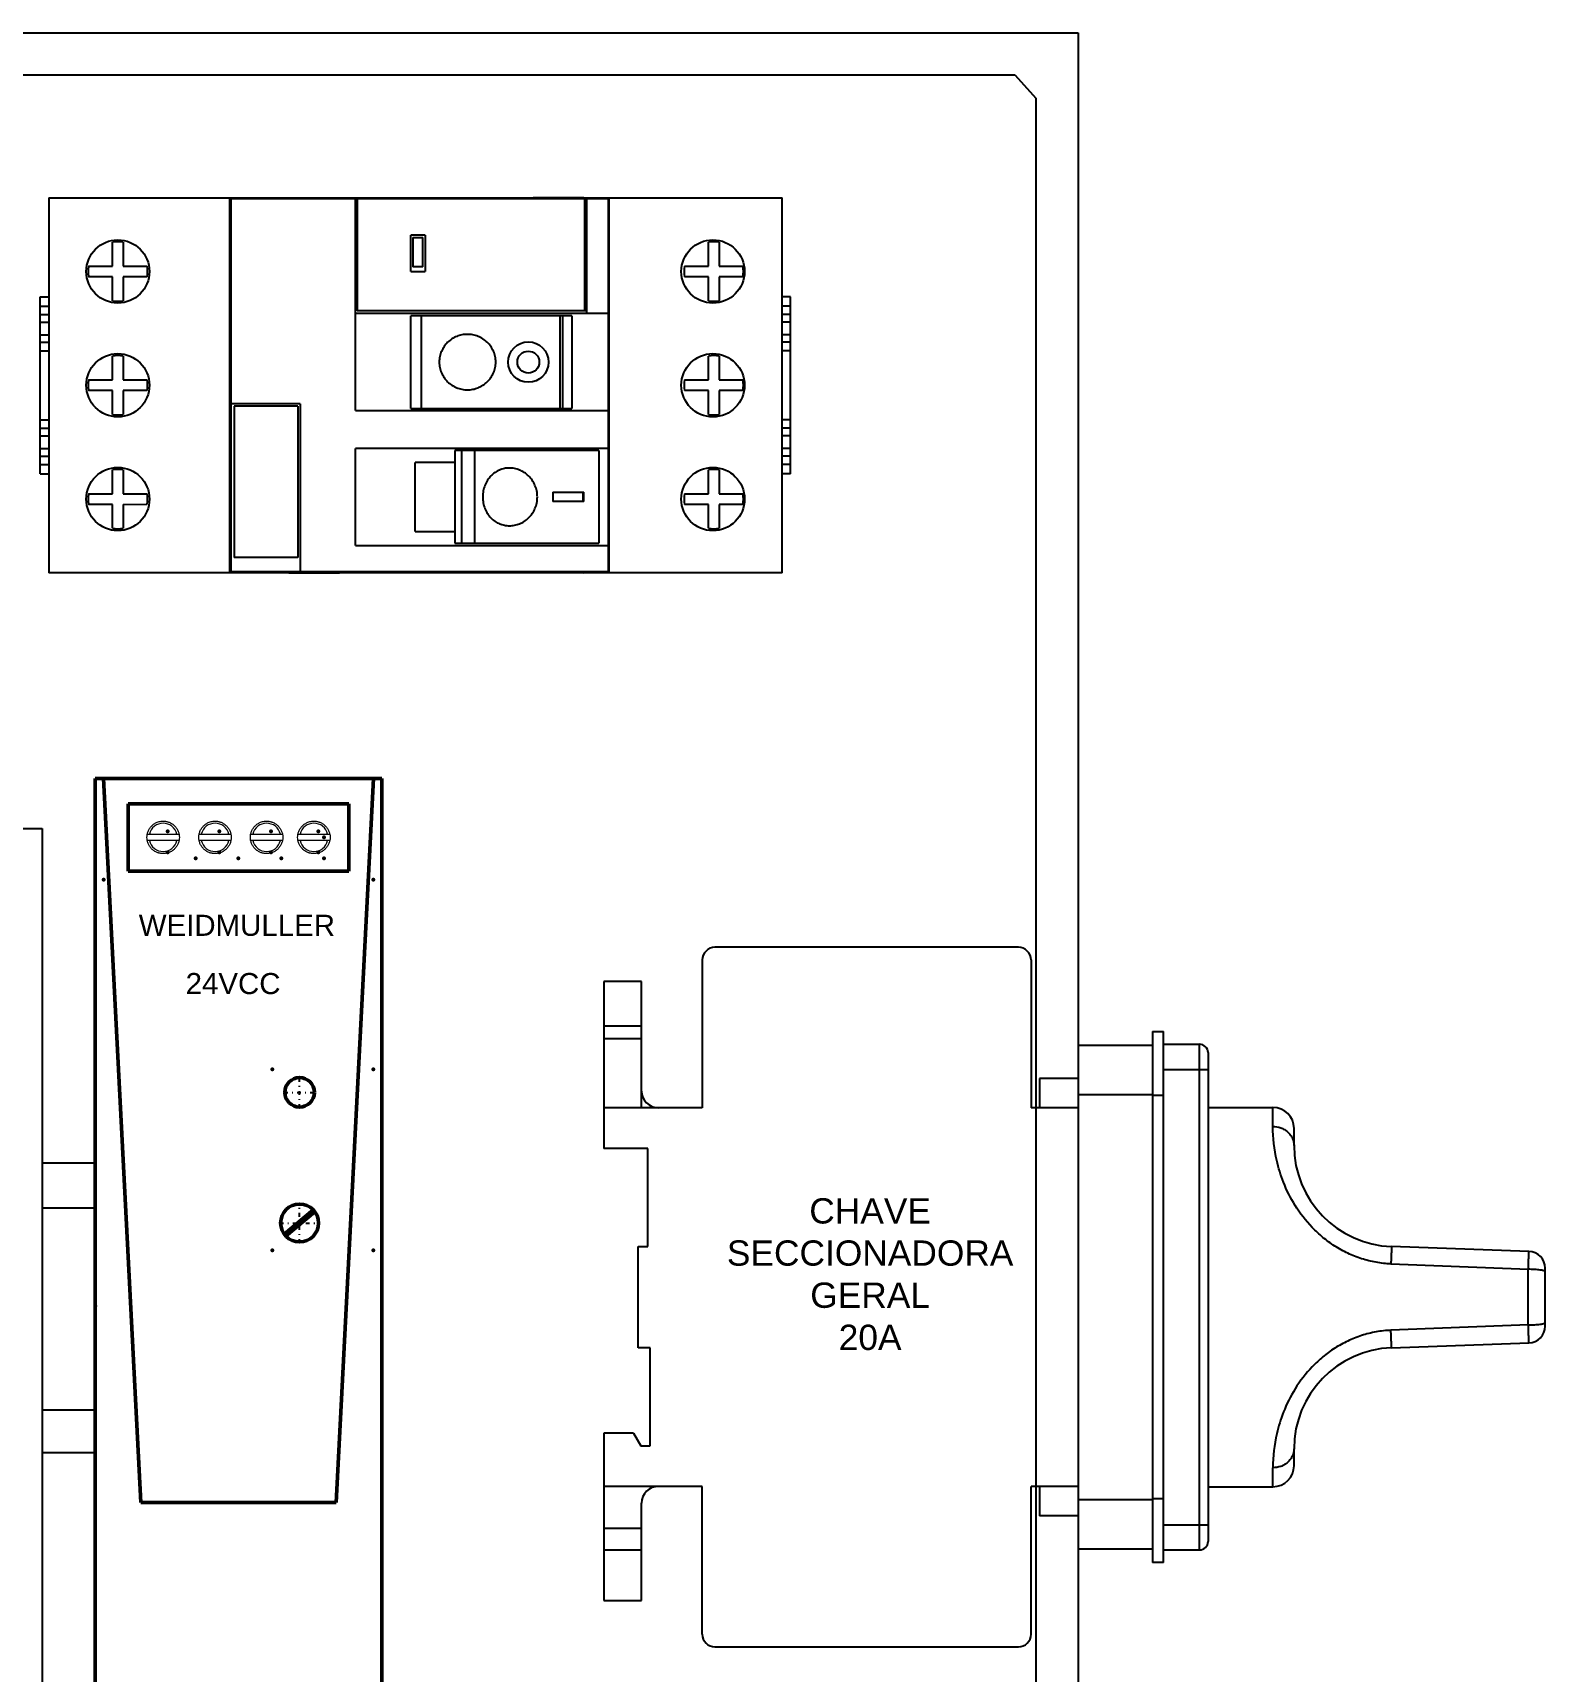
# Model space of a CAD drawing. Header units: millimetres. Extents: x -72 to 2978, y -1067 to 2817.
# Drawn here: x 609.6 to 789, y 741 to 935.5 of the extents above; entities that cross this region are included whole.
import ezdxf

# ---------------------------------------------------------------- set-up
doc = ezdxf.new("R2010")
doc.units = ezdxf.units.MM
doc.linetypes.add('Center', pattern=[1.5, 0.45, -0.5, 0.05, -0.5])
doc.layers.add('00_COMPONENTS_1', color=7, linetype='Continuous')
for name, color, linetype, lineweight in [('2d ConnectionPoints', 7, 'Continuous', 50), ('AM_0', 7, 'Continuous', 50), ('AM_7', 7, 'Center', 25)]:
    doc.layers.add(name, color=color, linetype=linetype, lineweight=lineweight)
doc.styles.get("Standard").update_dxf_attribs({"font": 'arial.ttf'})

# ---------------------------------------------------------------- blocks, each defined once
blk = doc.blocks.new('4_1469470000_PART5_0_in_1469470000_0')
at = {"layer": 'AM_0'}
for p, q in [((25.87, 73.81), (22.43, 70.92)), ((26.07, 73.58), (22.63, 70.69))]:
    blk.add_line(p, q, dxfattribs=at)
blk = doc.blocks.new('5_1469470000_PART4_0_in_1469470000_0')
at = {"layer": 'AM_0'}
for p, q in [((0, 125), (0, 0)), ((0.97, 125), (0, 125)), ((0.97, 125), (5.4, 39.1)), ((28.6, 39.1), (33.03, 125)), ((34, 125), (33.03, 125)), ((34, 0), (34, 125)), ((5.4, 39.1), (28.6, 39.1)), ((28.25, 11), (5.75, 11)), ((5.75, 11), (5.75, 3)), ((28.25, 11), (28.25, 3)), ((28.25, 3), (5.75, 3)), ((0, 0), (34, 0))]:
    blk.add_line(p, q, dxfattribs=at)
blk = doc.blocks.new('6_1469470000_PART3_0_in_1469470000_0')
at = {"layer": 'AM_0'}
for p, q in [((33.03, 125), (0.97, 125)), ((5.4, 39.1), (0.97, 125)), ((33.03, 125), (28.6, 39.1)), ((30.1, 122), (3.9, 122)), ((3.9, 122), (3.9, 114)), ((30.1, 122), (30.1, 114)), ((30.1, 114), (3.9, 114)), ((5.4, 39.1), (28.6, 39.1))]:
    blk.add_line(p, q, dxfattribs=at)
for centre, radius in [((24.25, 87.75), 1.75), ((24.25, 72.25), 2.25)]:
    blk.add_circle(centre, radius, dxfattribs=at)
at = {"layer": 'AM_7'}
for p, q in [((24.25, 85.91), (24.25, 89.59)), ((22.41, 87.75), (26.09, 87.75)), ((24.25, 69.89), (24.25, 74.61)), ((21.89, 72.25), (26.61, 72.25))]:
    blk.add_line(p, q, dxfattribs=at)
blk = doc.blocks.new('7_1469470000_PART2_0_in_1469470000_0')
at = {"layer": 'AM_0'}
blk.add_circle((24.25, 87.75), 1.75, dxfattribs=at)

msp = doc.modelspace()

# ---------------------------------------------------------------- linework, layer by layer
for p, q in [((424.65, 935.51), (733.64, 935.51)), ((733.64, 935.51), (733.64, 635.51)), ((645.99, 915.84), (639.99, 915.84)), ((674.99, 915.94), (668.99, 915.94)), ((698.5, 871.44), (611.5, 871.44)), ((639.99, 871.44), (645.99, 871.44)), ((668.99, 871.54), (674.99, 871.44)), ((588.23, 841.1), (610.73, 841.1)), ((610.73, 841.1), (610.73, 728)), ((610.73, 807.15), (610.73, 801.15))]:
    msp.add_line(p, q)
at = {"color": 30, "true_color": 0xf8991e}
for p, q in [((433.92, 930.51), (726.12, 930.51)), ((726.12, 930.51), (728.63, 927.73)), ((728.61, 927.76), (728.61, 641.35))]:
    msp.add_line(p, q, dxfattribs=at)
at = {"color": 7, "linetype": 'Continuous', "lineweight": 15}
for p, q in [((623.44, 840.43), (626.7, 840.43)), ((629.6, 840.43), (632.86, 840.43)), ((635.71, 840.43), (638.98, 840.43)), ((641.32, 840.43), (644.59, 840.43)), ((626.7, 839.68), (623.44, 839.68)), ((632.86, 839.68), (629.6, 839.68)), ((638.98, 839.68), (635.71, 839.68)), ((644.59, 839.68), (641.32, 839.68))]:
    msp.add_line(p, q, dxfattribs=at)
at = {"color": 7}
for p, q in [((726.54, 827.01), (690.54, 827.01)), ((689.04, 825.51), (689.04, 807.96)), ((728.04, 825.51), (728.04, 807.96)), ((677.34, 822.96), (677.34, 803.16)), ((681.84, 822.96), (677.34, 822.96)), ((681.84, 807.96), (681.84, 822.96)), ((681.84, 817.66), (677.34, 817.66)), ((742.44, 817.01), (743.74, 817.01)), ((742.44, 817.01), (742.44, 754.01)), ((743.74, 754.01), (743.74, 817.01)), ((681.84, 816.16), (677.34, 816.16)), ((733.64, 815.41), (742.44, 815.41)), ((733.64, 815.41), (733.64, 755.61)), ((743.74, 815.51), (748.04, 815.51)), ((748.04, 755.51), (748.04, 815.51)), ((749.04, 814.51), (749.04, 756.51)), ((733.64, 811.46), (729.04, 811.46)), ((729.04, 811.46), (729.04, 807.96)), ((743.74, 812.51), (749.04, 812.51)), ((742.44, 809.51), (733.64, 809.51)), ((743.74, 809.41), (742.44, 809.41)), ((689.04, 807.96), (677.34, 807.96)), ((733.64, 807.96), (728.04, 807.96)), ((749.04, 808.01), (756.74, 808.01)), ((756.74, 805.75), (756.74, 808.01)), ((759.24, 803.5), (759.24, 805.51)), ((682.59, 803.16), (677.34, 803.16)), ((682.59, 791.51), (682.59, 803.16)), ((681.44, 779.51), (681.44, 791.51)), ((681.44, 791.51), (682.59, 791.51)), ((787.11, 790.94), (770.82, 791.51)), ((787.04, 782.21), (787.04, 788.81)), ((789.04, 782.08), (789.04, 788.94)), ((770.82, 779.51), (787.11, 780.08)), ((682.84, 779.51), (681.44, 779.51)), ((682.84, 767.86), (682.84, 779.51)), ((677.34, 769.36), (677.34, 749.51)), ((680.88, 769.36), (677.34, 769.36)), ((680.88, 769.36), (681.74, 767.86)), ((681.74, 767.86), (682.84, 767.86)), ((759.24, 765.51), (759.24, 767.51)), ((756.74, 763.01), (756.74, 765.27)), ((689.04, 763.06), (677.34, 763.06)), ((689.04, 745.51), (689.04, 763.06)), ((728.04, 745.51), (728.04, 763.06)), ((733.64, 763.06), (728.04, 763.06)), ((729.04, 763.06), (729.04, 759.56)), ((749.04, 763.01), (756.74, 763.01)), ((681.84, 749.51), (681.84, 761.06)), ((733.64, 761.51), (742.44, 761.51)), ((742.44, 761.61), (743.74, 761.61)), ((733.64, 759.56), (729.04, 759.56)), ((681.84, 758.06), (677.34, 758.06)), ((743.74, 758.51), (749.04, 758.51)), ((677.34, 755.51), (681.84, 755.51)), ((742.44, 755.61), (733.64, 755.61)), ((743.74, 755.51), (748.04, 755.51)), ((743.74, 754.01), (742.44, 754.01)), ((677.34, 749.51), (681.84, 749.51)), ((690.54, 744.01), (726.54, 744.01))]:
    msp.add_line(p, q, dxfattribs=at)
at = {"color": 6, "linetype": 'ByBlock'}
for p, q in [((610.73, 801.43), (617.01, 801.43)), ((610.73, 796.09), (617.01, 796.09)), ((610.73, 772.15), (617.01, 772.15)), ((610.73, 767.09), (617.01, 767.09))]:
    msp.add_line(p, q, dxfattribs=at)
at = {"color": 7}
for centre, radius, start, end in [((690.54, 825.51), 1.5, 90, 180), ((726.54, 825.51), 1.5, 0, 90), ((748.04, 814.51), 1, 0, 90), ((683.84, 809.96), 2, 180, 270), ((756.74, 805.51), 2.5, 0, 90), ((771.24, 803.5), 12, 180, 268), ((787.04, 788.94), 2, 0, 88), ((787.04, 782.08), 2, 272, 0.0003), ((771.24, 767.51), 12, 92, 180), ((756.74, 765.51), 2.5, 270, 0), ((683.84, 761.06), 2, 90, 180), ((748.04, 756.51), 1, 270, 0), ((690.54, 745.51), 1.5, 180, 270), ((726.54, 745.51), 1.5, 270, 0)]:
    msp.add_arc(centre, radius, start, end, dxfattribs=at)
at = {"color": 7, "linetype": 'Continuous', "lineweight": 15}
for points, knots in [([(625.07, 838.13), (625.02, 838.13), (624.93, 838.13), (624.78, 838.15), (624.64, 838.18), (624.5, 838.21), (624.29, 838.29), (624.01, 838.43), (623.7, 838.68), (623.45, 838.99), (623.27, 839.33), (623.17, 839.69), (623.14, 840.05), (623.17, 840.42), (623.27, 840.78), (623.45, 841.12), (623.7, 841.42), (624.01, 841.67), (624.31, 841.83), (624.59, 841.92), (624.83, 841.97), (624.99, 841.98), (625.07, 841.98)], [0, 0, 0, 0, 0.024176, 0.048139, 0.072026, 0.095974, 0.120121, 0.185059, 0.250086, 0.315023, 0.38005, 0.439993, 0.500024, 0.559968, 0.619999, 0.684937, 0.749963, 0.814901, 0.879927, 0.92, 0.95981, 1, 1, 1, 1]), ([(625.07, 841.73), (624.69, 841.73), (624.33, 841.6), (623.73, 841.13), (623.52, 840.8), (623.44, 840.43)], [0, 0, 0, 0, 0.5, 0.5, 1, 1, 1, 1]), ([(625.07, 841.98), (625.12, 841.98), (625.22, 841.98), (625.36, 841.96), (625.5, 841.93), (625.64, 841.89), (625.86, 841.82), (626.14, 841.67), (626.44, 841.42), (626.69, 841.12), (626.87, 840.78), (626.97, 840.42), (627.01, 840.05), (626.97, 839.69), (626.87, 839.33), (626.69, 838.99), (626.44, 838.68), (626.14, 838.43), (625.83, 838.27), (625.55, 838.18), (625.31, 838.14), (625.15, 838.13), (625.07, 838.13)], [0, 0, 0, 0, 0.024176, 0.048139, 0.072026, 0.095974, 0.120121, 0.185059, 0.250086, 0.315023, 0.38005, 0.439993, 0.500024, 0.559968, 0.619999, 0.684937, 0.749963, 0.814901, 0.879927, 0.92, 0.95981, 1, 1, 1, 1]), ([(626.7, 840.43), (626.62, 840.8), (626.41, 841.13), (625.82, 841.6), (625.45, 841.73), (625.07, 841.73)], [0, 0, 0, 0, 0.5, 0.5, 1, 1, 1, 1]), ([(631.23, 838.13), (631.18, 838.13), (631.08, 838.13), (630.94, 838.15), (630.8, 838.18), (630.66, 838.21), (630.44, 838.29), (630.17, 838.43), (629.86, 838.68), (629.61, 838.99), (629.43, 839.33), (629.33, 839.69), (629.29, 840.05), (629.33, 840.42), (629.43, 840.78), (629.61, 841.12), (629.86, 841.42), (630.17, 841.67), (630.47, 841.83), (630.75, 841.92), (630.99, 841.97), (631.15, 841.98), (631.23, 841.98)], [0, 0, 0, 0, 0.024176, 0.048139, 0.072026, 0.095974, 0.120121, 0.185059, 0.250086, 0.315023, 0.38005, 0.439993, 0.500024, 0.559968, 0.619999, 0.684937, 0.749963, 0.814901, 0.879927, 0.92, 0.95981, 1, 1, 1, 1]), ([(631.23, 841.73), (630.85, 841.73), (630.48, 841.6), (629.89, 841.13), (629.68, 840.8), (629.6, 840.43)], [0, 0, 0, 0, 0.5, 0.5, 1, 1, 1, 1]), ([(631.23, 841.98), (631.28, 841.98), (631.38, 841.98), (631.52, 841.96), (631.66, 841.93), (631.8, 841.89), (632.02, 841.82), (632.29, 841.67), (632.6, 841.42), (632.85, 841.12), (633.03, 840.78), (633.13, 840.42), (633.17, 840.05), (633.13, 839.69), (633.03, 839.33), (632.85, 838.99), (632.6, 838.68), (632.29, 838.43), (631.99, 838.27), (631.71, 838.18), (631.47, 838.14), (631.31, 838.13), (631.23, 838.13)], [0, 0, 0, 0, 0.024176, 0.048139, 0.072026, 0.095974, 0.120121, 0.185059, 0.250086, 0.315023, 0.38005, 0.439993, 0.500024, 0.559968, 0.619999, 0.684937, 0.749963, 0.814901, 0.879927, 0.92, 0.95981, 1, 1, 1, 1]), ([(632.86, 840.43), (632.78, 840.8), (632.57, 841.13), (631.98, 841.6), (631.61, 841.73), (631.23, 841.73)], [0, 0, 0, 0, 0.5, 0.5, 1, 1, 1, 1]), ([(637.34, 838.13), (637.29, 838.13), (637.2, 838.13), (637.05, 838.15), (636.91, 838.18), (636.77, 838.21), (636.56, 838.29), (636.28, 838.43), (635.97, 838.68), (635.72, 838.99), (635.55, 839.33), (635.44, 839.69), (635.41, 840.05), (635.44, 840.42), (635.55, 840.78), (635.72, 841.12), (635.97, 841.42), (636.28, 841.67), (636.58, 841.83), (636.86, 841.92), (637.1, 841.97), (637.26, 841.98), (637.34, 841.98)], [0, 0, 0, 0, 0.024176, 0.048139, 0.072026, 0.095974, 0.120121, 0.185059, 0.250086, 0.315023, 0.38005, 0.439993, 0.500024, 0.559968, 0.619999, 0.684937, 0.749963, 0.814901, 0.879927, 0.92, 0.95981, 1, 1, 1, 1]), ([(637.34, 841.73), (636.96, 841.73), (636.6, 841.6), (636, 841.13), (635.8, 840.8), (635.71, 840.43)], [0, 0, 0, 0, 0.5, 0.5, 1, 1, 1, 1]), ([(637.34, 841.98), (637.39, 841.98), (637.49, 841.98), (637.63, 841.96), (637.77, 841.93), (637.91, 841.89), (638.13, 841.82), (638.41, 841.67), (638.71, 841.42), (638.96, 841.12), (639.14, 840.78), (639.25, 840.42), (639.28, 840.05), (639.25, 839.69), (639.14, 839.33), (638.96, 838.99), (638.71, 838.68), (638.41, 838.43), (638.1, 838.27), (637.82, 838.18), (637.58, 838.14), (637.42, 838.13), (637.34, 838.13)], [0, 0, 0, 0, 0.024176, 0.048139, 0.072026, 0.095974, 0.120121, 0.185059, 0.250086, 0.315023, 0.38005, 0.439993, 0.500024, 0.559968, 0.619999, 0.684937, 0.749963, 0.814901, 0.879927, 0.92, 0.95981, 1, 1, 1, 1]), ([(638.98, 840.43), (638.89, 840.8), (638.68, 841.13), (638.09, 841.6), (637.72, 841.73), (637.34, 841.73)], [0, 0, 0, 0, 0.5, 0.5, 1, 1, 1, 1]), ([(642.95, 838.13), (642.91, 838.13), (642.81, 838.13), (642.66, 838.15), (642.52, 838.18), (642.38, 838.21), (642.17, 838.29), (641.89, 838.43), (641.58, 838.68), (641.33, 838.99), (641.16, 839.33), (641.05, 839.69), (641.02, 840.05), (641.05, 840.42), (641.16, 840.78), (641.33, 841.12), (641.58, 841.42), (641.89, 841.67), (642.2, 841.83), (642.47, 841.92), (642.71, 841.97), (642.87, 841.98), (642.95, 841.98)], [0, 0, 0, 0, 0.024176, 0.048139, 0.072026, 0.095974, 0.120121, 0.185059, 0.250086, 0.315023, 0.38005, 0.439993, 0.500024, 0.559968, 0.619999, 0.684937, 0.749963, 0.814901, 0.879927, 0.92, 0.95981, 1, 1, 1, 1]), ([(642.95, 841.73), (642.58, 841.73), (642.21, 841.6), (641.61, 841.13), (641.41, 840.8), (641.32, 840.43)], [0, 0, 0, 0, 0.5, 0.5, 1, 1, 1, 1]), ([(642.95, 841.98), (643, 841.98), (643.1, 841.98), (643.24, 841.96), (643.39, 841.93), (643.53, 841.89), (643.74, 841.82), (644.02, 841.67), (644.32, 841.42), (644.58, 841.12), (644.75, 840.78), (644.86, 840.42), (644.89, 840.05), (644.86, 839.69), (644.75, 839.33), (644.58, 838.99), (644.32, 838.68), (644.02, 838.43), (643.71, 838.27), (643.43, 838.18), (643.2, 838.14), (643.04, 838.13), (642.95, 838.13)], [0, 0, 0, 0, 0.024176, 0.048139, 0.072026, 0.095974, 0.120121, 0.185059, 0.250086, 0.315023, 0.38005, 0.439993, 0.500024, 0.559968, 0.619999, 0.684937, 0.749963, 0.814901, 0.879927, 0.92, 0.95981, 1, 1, 1, 1]), ([(644.59, 840.43), (644.5, 840.8), (644.29, 841.13), (643.7, 841.6), (643.33, 841.73), (642.95, 841.73)], [0, 0, 0, 0, 0.5, 0.5, 1, 1, 1, 1]), ([(623.44, 839.68), (623.52, 839.31), (623.73, 838.98), (624.33, 838.51), (624.69, 838.38), (625.07, 838.38)], [0, 0, 0, 0, 0.5, 0.5, 1, 1, 1, 1]), ([(625.07, 838.38), (625.45, 838.38), (625.82, 838.51), (626.41, 838.98), (626.62, 839.31), (626.7, 839.68)], [0, 0, 0, 0, 0.5, 0.5, 1, 1, 1, 1]), ([(629.6, 839.68), (629.68, 839.31), (629.89, 838.98), (630.48, 838.51), (630.85, 838.38), (631.23, 838.38)], [0, 0, 0, 0, 0.5, 0.5, 1, 1, 1, 1]), ([(631.23, 838.38), (631.61, 838.38), (631.98, 838.51), (632.57, 838.98), (632.78, 839.31), (632.86, 839.68)], [0, 0, 0, 0, 0.5, 0.5, 1, 1, 1, 1]), ([(635.71, 839.68), (635.8, 839.31), (636, 838.98), (636.6, 838.51), (636.96, 838.38), (637.34, 838.38)], [0, 0, 0, 0, 0.5, 0.5, 1, 1, 1, 1]), ([(637.34, 838.38), (637.72, 838.38), (638.09, 838.51), (638.68, 838.98), (638.89, 839.31), (638.98, 839.68)], [0, 0, 0, 0, 0.5, 0.5, 1, 1, 1, 1]), ([(641.32, 839.68), (641.41, 839.31), (641.61, 838.98), (642.21, 838.51), (642.58, 838.38), (642.95, 838.38)], [0, 0, 0, 0, 0.5, 0.5, 1, 1, 1, 1]), ([(642.95, 838.38), (643.33, 838.38), (643.7, 838.51), (644.29, 838.98), (644.5, 839.31), (644.59, 839.68)], [0, 0, 0, 0, 0.5, 0.5, 1, 1, 1, 1])]:
    msp.add_open_spline(points, degree=3, knots=knots, dxfattribs=at)
for points in [[(623.18, 840.43), (623.24, 840.43), (623.34, 840.43), (623.44, 840.43)], [(626.7, 840.43), (626.81, 840.43), (626.9, 840.43), (626.96, 840.43)], [(629.34, 840.43), (629.4, 840.43), (629.5, 840.43), (629.6, 840.43)], [(632.86, 840.43), (632.96, 840.43), (633.06, 840.43), (633.12, 840.43)], [(635.45, 840.43), (635.51, 840.43), (635.61, 840.43), (635.71, 840.43)], [(638.98, 840.43), (639.08, 840.43), (639.17, 840.43), (639.23, 840.43)], [(641.07, 840.43), (641.12, 840.43), (641.22, 840.43), (641.32, 840.43)], [(644.59, 840.43), (644.69, 840.43), (644.79, 840.43), (644.84, 840.43)], [(623.44, 839.68), (623.34, 839.68), (623.24, 839.68), (623.18, 839.68)], [(626.96, 839.68), (626.9, 839.68), (626.81, 839.68), (626.7, 839.68)], [(629.6, 839.68), (629.5, 839.68), (629.4, 839.68), (629.34, 839.68)], [(633.12, 839.68), (633.06, 839.68), (632.96, 839.68), (632.86, 839.68)], [(635.71, 839.68), (635.61, 839.68), (635.51, 839.68), (635.45, 839.68)], [(639.23, 839.68), (639.17, 839.68), (639.08, 839.68), (638.98, 839.68)], [(641.32, 839.68), (641.22, 839.68), (641.12, 839.68), (641.07, 839.68)], [(644.84, 839.68), (644.79, 839.68), (644.69, 839.68), (644.59, 839.68)]]:
    msp.add_open_spline(points, degree=3, dxfattribs=at)
at = {"color": 7}
for points, knots in [([(756.74, 805.75), (757.05, 805.75), (757.54, 805.67), (758.12, 805.4), (758.52, 805.11), (758.84, 804.75), (759.08, 804.34), (759.21, 803.92), (759.24, 803.64), (759.24, 803.5)], [0, 0, 0, 0, 0.250804, 0.383556, 0.516469, 0.646506, 0.771453, 0.889388, 1, 1, 1, 1]), ([(770.74, 789.45), (770.15, 789.47), (768.97, 789.6), (767.24, 790.03), (765.6, 790.68), (764.05, 791.54), (762.64, 792.57), (760.98, 794.11), (759.32, 796.27), (757.96, 798.99), (756.99, 802.13), (756.74, 804.4), (756.74, 805.75)], [0, 0, 0, 0, 0.0749, 0.14973, 0.224397, 0.29873, 0.372461, 0.445191, 0.58532, 0.714569, 0.828568, 1, 1, 1, 1]), ([(770.82, 791.51), (770.82, 791.51), (770.82, 791.5), (770.82, 791.5), (770.82, 791.49), (770.82, 791.47), (770.82, 791.46), (770.82, 791.43), (770.82, 791.4), (770.81, 791.36), (770.81, 791.29), (770.81, 791.19), (770.8, 791.07), (770.79, 790.94), (770.79, 790.79), (770.78, 790.56), (770.77, 790.25), (770.75, 789.85), (770.74, 789.58), (770.74, 789.45)], [0, 0, 0, 0, 0.000988, 0.003877, 0.008753, 0.015684, 0.024735, 0.035973, 0.04946, 0.065261, 0.10393, 0.151824, 0.208655, 0.274132, 0.347824, 0.428724, 0.607557, 0.801295, 1, 1, 1, 1]), ([(787.04, 788.81), (787.05, 788.95), (787.06, 789.23), (787.07, 789.63), (787.08, 789.95), (787.08, 790.17), (787.09, 790.33), (787.09, 790.46), (787.1, 790.59), (787.1, 790.69), (787.1, 790.77), (787.11, 790.82), (787.11, 790.85), (787.11, 790.88), (787.11, 790.9), (787.11, 790.91), (787.11, 790.93), (787.11, 790.93), (787.11, 790.94), (787.11, 790.94), (787.11, 790.94), (787.11, 790.94)], [0, 0, 0, 0, 0.202366, 0.393232, 0.566038, 0.644, 0.71552, 0.780045, 0.837026, 0.886, 0.92662, 0.943691, 0.958547, 0.971156, 0.981503, 0.989573, 0.995352, 0.997378, 0.998827, 0.999698, 1, 1, 1, 1]), ([(789.04, 788.51), (789.04, 788.54), (789.01, 788.57), (788.95, 788.6), (788.89, 788.63), (788.8, 788.65), (788.7, 788.68), (788.58, 788.7), (788.4, 788.73), (788.14, 788.76), (787.8, 788.79), (787.43, 788.8), (787.17, 788.81), (787.04, 788.81)], [0, 0, 0, 0, 0.033478, 0.06032, 0.095041, 0.137721, 0.188164, 0.246072, 0.310955, 0.459222, 0.627742, 0.810508, 1, 1, 1, 1]), ([(787.04, 782.21), (787.17, 782.21), (787.43, 782.21), (787.8, 782.23), (788.14, 782.25), (788.4, 782.29), (788.58, 782.31), (788.7, 782.34), (788.8, 782.36), (788.89, 782.39), (788.95, 782.41), (789.01, 782.44), (789.04, 782.48), (789.04, 782.5)], [0, 0, 0, 0, 0.189464, 0.372135, 0.540591, 0.688875, 0.753785, 0.81171, 0.862188, 0.904906, 0.939653, 0.96651, 1, 1, 1, 1]), ([(787.11, 780.08), (787.11, 780.08), (787.11, 780.08), (787.11, 780.08), (787.11, 780.08), (787.11, 780.09), (787.11, 780.1), (787.11, 780.12), (787.11, 780.14), (787.11, 780.17), (787.11, 780.2), (787.1, 780.25), (787.1, 780.33), (787.1, 780.43), (787.09, 780.55), (787.09, 780.69), (787.08, 780.84), (787.08, 781.07), (787.07, 781.38), (787.06, 781.79), (787.05, 782.07), (787.04, 782.21)], [0, 0, 0, 0, 0.000301, 0.001171, 0.002619, 0.004644, 0.010421, 0.01849, 0.028835, 0.041443, 0.056297, 0.073367, 0.113986, 0.162959, 0.21994, 0.284465, 0.355986, 0.43395, 0.606759, 0.797629, 1, 1, 1, 1]), ([(770.74, 781.57), (770.15, 781.55), (768.97, 781.42), (767.24, 780.99), (765.6, 780.33), (764.05, 779.48), (762.64, 778.44), (760.98, 776.9), (759.32, 774.74), (757.96, 772.02), (756.99, 768.88), (756.74, 766.62), (756.74, 765.27)], [0, 0, 0, 0, 0.0749, 0.14973, 0.224397, 0.298731, 0.372461, 0.445192, 0.58532, 0.714569, 0.828568, 1, 1, 1, 1]), ([(770.82, 779.51), (770.82, 779.51), (770.82, 779.51), (770.82, 779.52), (770.82, 779.53), (770.82, 779.54), (770.82, 779.56), (770.82, 779.58), (770.82, 779.61), (770.81, 779.66), (770.81, 779.73), (770.81, 779.83), (770.8, 779.94), (770.79, 780.08), (770.79, 780.23), (770.78, 780.46), (770.77, 780.77), (770.75, 781.16), (770.74, 781.43), (770.74, 781.57)], [0, 0, 0, 0, 0.000988, 0.003877, 0.008753, 0.015684, 0.024735, 0.035973, 0.04946, 0.065261, 0.10393, 0.151824, 0.208655, 0.274132, 0.347824, 0.428724, 0.607557, 0.801295, 1, 1, 1, 1]), ([(759.24, 767.51), (759.24, 767.38), (759.21, 767.09), (759.08, 766.67), (758.84, 766.27), (758.52, 765.91), (758.12, 765.62), (757.54, 765.35), (757.05, 765.27), (756.74, 765.27)], [0, 0, 0, 0, 0.110612, 0.228547, 0.353494, 0.483531, 0.616444, 0.749196, 1, 1, 1, 1])]:
    msp.add_open_spline(points, degree=3, knots=knots, dxfattribs=at)
for points in [[(770.74, 789.45), (776.17, 789.23), (781.61, 789.02), (787.04, 788.81)], [(787.04, 782.21), (781.61, 782), (776.17, 781.78), (770.74, 781.57)]]:
    msp.add_open_spline(points, degree=3, dxfattribs=at)
at = {"layer": '00_COMPONENTS_1', "color": 7}
for p, q in [((611.5, 915.94), (611.5, 871.44)), ((611.5, 915.94), (698.5, 915.94)), ((633, 871.44), (633, 915.94)), ((633.1, 915.84), (647.9, 915.84)), ((633.1, 915.84), (633.1, 871.54)), ((647.9, 890.69), (647.9, 915.84)), ((648.1, 915.84), (675.1, 915.84)), ((648.1, 915.84), (648.1, 902.52)), ((675.1, 902.52), (675.1, 915.84)), ((675.1, 914.84), (675.3, 914.84)), ((675.3, 915.84), (677.9, 915.84)), ((675.3, 915.84), (675.3, 902.19)), ((677.9, 871.54), (677.9, 915.84)), ((678, 871.44), (678, 915.94)), ((698.5, 871.44), (698.5, 915.94)), ((619.07, 907.82), (619.07, 910.66)), ((620.33, 910.66), (620.33, 907.82)), ((656.16, 911.51), (654.44, 911.51)), ((654.7, 911.23), (655.9, 911.23)), ((654.7, 911.23), (654.7, 907.73)), ((655.9, 907.73), (655.9, 911.23)), ((689.78, 907.82), (689.78, 910.66)), ((691.03, 910.66), (691.03, 907.82)), ((616.23, 907.82), (619.07, 907.82)), ((619.07, 906.56), (616.23, 906.56)), ((619.07, 903.72), (619.07, 906.56)), ((620.33, 907.82), (623.17, 907.82)), ((620.33, 906.56), (620.33, 903.72)), ((623.17, 906.56), (620.33, 906.56)), ((654.45, 907.2), (656.15, 907.2)), ((655.9, 907.73), (654.7, 907.73)), ((686.93, 907.82), (689.78, 907.82)), ((689.78, 906.56), (686.93, 906.56)), ((689.78, 903.72), (689.78, 906.56)), ((691.03, 907.82), (693.87, 907.82)), ((693.87, 906.56), (691.03, 906.56)), ((691.03, 906.56), (691.03, 903.72)), ((610.5, 883.19), (610.5, 904.19)), ((610.5, 904.19), (611.5, 904.19)), ((610.5, 903.09), (611.5, 903.09)), ((675.1, 902.52), (648.1, 902.52)), ((675.3, 902.52), (675.1, 902.52)), ((699.5, 904.19), (698.5, 904.19)), ((699.5, 903.09), (698.5, 903.09)), ((699.5, 883.19), (699.5, 904.19)), ((610.5, 902.09), (611.5, 902.09)), ((610.5, 901.19), (611.5, 901.19)), ((677.9, 902.19), (647.9, 902.19)), ((673.56, 901.94), (654.46, 901.94)), ((654.46, 890.94), (654.46, 901.94)), ((655.7, 901.94), (655.7, 890.94)), ((672.16, 890.94), (672.16, 901.94)), ((672.46, 901.94), (672.46, 890.94)), ((673.56, 901.94), (673.56, 890.94)), ((699.5, 902.09), (698.5, 902.09)), ((699.5, 901.19), (698.5, 901.19)), ((610.5, 899.69), (611.5, 899.69)), ((610.5, 898.79), (611.5, 898.79)), ((699.5, 899.69), (698.5, 899.69)), ((699.5, 898.79), (698.5, 898.79)), ((610.5, 897.79), (611.5, 897.79)), ((619.07, 894.32), (619.07, 897.16)), ((620.33, 897.16), (620.33, 894.32)), ((689.77, 894.32), (689.77, 897.16)), ((691.03, 897.16), (691.03, 894.32)), ((699.5, 897.79), (698.5, 897.79)), ((616.23, 894.32), (619.07, 894.32)), ((619.07, 893.06), (616.23, 893.06)), ((619.07, 890.22), (619.07, 893.06)), ((620.33, 894.32), (623.17, 894.32)), ((620.33, 893.06), (620.33, 890.22)), ((623.17, 893.06), (620.33, 893.06)), ((686.93, 894.32), (689.77, 894.32)), ((689.77, 893.06), (686.93, 893.06)), ((689.77, 890.22), (689.77, 893.06)), ((691.03, 894.32), (693.87, 894.32)), ((693.87, 893.06), (691.03, 893.06)), ((691.03, 893.06), (691.03, 890.22)), ((641.32, 891.49), (633.1, 891.49)), ((633.5, 891.22), (633.5, 873.27)), ((641.05, 891.22), (633.5, 891.22)), ((641.05, 891.22), (641.05, 873.27)), ((641.32, 891.49), (641.32, 871.54)), ((654.46, 890.94), (673.56, 890.94)), ((610.5, 889.59), (611.5, 889.59)), ((647.9, 890.69), (677.9, 890.69)), ((699.5, 889.59), (698.5, 889.59)), ((610.5, 888.59), (611.5, 888.59)), ((610.5, 887.69), (611.5, 887.69)), ((699.5, 888.59), (698.5, 888.59)), ((699.5, 887.69), (698.5, 887.69)), ((610.5, 886.19), (611.5, 886.19)), ((610.5, 885.29), (611.5, 885.29)), ((647.9, 874.69), (647.9, 886.19)), ((677.9, 886.19), (647.9, 886.19)), ((659.66, 885.94), (659.66, 874.94)), ((676.75, 885.94), (659.66, 885.94)), ((660.5, 874.94), (660.5, 885.94)), ((662.03, 885.94), (662.03, 874.94)), ((676.75, 885.94), (676.75, 874.94)), ((699.5, 886.19), (698.5, 886.19)), ((699.5, 885.29), (698.5, 885.29)), ((610.5, 884.29), (611.5, 884.29)), ((610.5, 883.19), (611.5, 883.19)), ((619.07, 880.82), (619.07, 883.66)), ((620.33, 883.66), (620.33, 880.82)), ((654.98, 876.34), (654.98, 884.54)), ((659.66, 884.54), (654.98, 884.54)), ((659.66, 884.54), (656.92, 884.54)), ((689.77, 880.82), (689.77, 883.66)), ((691.03, 883.66), (691.03, 880.82)), ((699.5, 884.29), (698.5, 884.29)), ((699.5, 883.19), (698.5, 883.19)), ((616.23, 880.82), (619.07, 880.82)), ((619.07, 879.56), (616.23, 879.56)), ((619.07, 876.72), (619.07, 879.56)), ((620.33, 880.82), (623.17, 880.82)), ((620.33, 879.56), (623.17, 879.59)), ((620.33, 879.56), (620.33, 876.72)), ((671.29, 881), (675, 881)), ((671.29, 881), (671.29, 879.89)), ((675, 879.89), (671.29, 879.89)), ((674.89, 879.89), (674.89, 881)), ((675, 879.89), (675, 881)), ((686.93, 880.82), (689.77, 880.82)), ((689.77, 879.56), (686.93, 879.56)), ((689.77, 876.72), (689.77, 879.56)), ((691.03, 880.82), (693.87, 880.82)), ((693.87, 879.56), (691.03, 879.56)), ((691.03, 879.56), (691.03, 876.72)), ((654.98, 876.34), (659.66, 876.34)), ((647.9, 874.69), (677.9, 874.69)), ((659.66, 874.94), (676.75, 874.94)), ((698.5, 871.44), (611.5, 871.44)), ((677.9, 871.54), (633.1, 871.54)), ((641.05, 873.27), (633.5, 873.27))]:
    msp.add_line(p, q, dxfattribs=at)
for centre, radius in [((619.7, 907.19), 3.75), ((690.3, 907.19), 3.75), ((668.4, 896.44), 2.4), ((619.7, 893.69), 3.75), ((668.4, 896.44), 1.3), ((690.3, 893.69), 3.75), ((619.7, 880.19), 3.75), ((690.3, 880.19), 3.75)]:
    msp.add_circle(centre, radius, dxfattribs=at)
for centre, radius, start, end in [((619.7, 907.19), 3.52, 79.7046, 100.2954), ((206.65, 909.19), 447.8, 359.7448, 0.2964), ((1103.21, 909.19), 447.06, 179.7031, 180.2557), ((690.4, 907.19), 3.52, 79.7046, 100.1303), ((619.7, 907.19), 3.52, 169.7046, 190.2954), ((619.7, 907.19), 3.52, 349.7046, 10.2954), ((690.4, 907.19), 3.52, 169.7872, 190.2954), ((690.4, 907.19), 3.52, 349.7046, 10.2128), ((619.7, 907.19), 3.52, 259.7046, 280.2954), ((690.4, 907.19), 3.52, 259.8697, 280.2954), ((619.7, 893.69), 3.52, 79.7046, 100.2954), ((690.4, 893.69), 3.52, 79.7046, 100.2954), ((619.7, 893.69), 3.52, 169.7046, 190.2954), ((619.7, 893.69), 3.52, 349.7046, 10.2954), ((690.4, 893.69), 3.52, 169.7046, 190.2954), ((690.4, 893.69), 3.52, 349.7046, 10.2954), ((619.7, 893.69), 3.52, 259.7046, 280.2954), ((690.4, 893.69), 3.52, 259.7046, 280.2954), ((619.7, 880.19), 3.52, 79.7046, 100.2954), ((690.4, 880.19), 3.52, 79.7046, 100.2954), ((619.7, 880.19), 3.52, 169.7046, 190.3517), ((619.7, 880.19), 3.52, 350.1573, 10.2954), ((690.4, 880.19), 3.52, 169.7046, 190.2954), ((690.4, 880.19), 3.52, 349.7046, 10.2954), ((619.7, 880.19), 3.52, 259.7046, 280.2954), ((690.4, 880.19), 3.52, 259.7046, 280.2954)]:
    msp.add_arc(centre, radius, start, end, dxfattribs=at)
for points, knots in [([(664.53, 896.44), (664.53, 896.66), (664.48, 897.1), (664.29, 897.73), (663.97, 898.3), (663.54, 898.8), (663.03, 899.21), (662.44, 899.51), (661.82, 899.69), (661.17, 899.75), (660.52, 899.69), (659.89, 899.51), (659.32, 899.21), (658.81, 898.8), (658.39, 898.3), (658.07, 897.72), (657.88, 897.1), (657.83, 896.66), (657.83, 896.44)], [0, 0, 0, 0, 0.062767, 0.12557, 0.188302, 0.250997, 0.313624, 0.376154, 0.438571, 0.50087, 0.563075, 0.625225, 0.687384, 0.74962, 0.811997, 0.874531, 0.937246, 1, 1, 1, 1]), ([(657.83, 896.44), (657.83, 896.23), (657.88, 895.79), (658.07, 895.16), (658.39, 894.59), (658.81, 894.09), (659.32, 893.68), (659.89, 893.38), (660.52, 893.19), (661.17, 893.13), (661.82, 893.19), (662.44, 893.38), (663.03, 893.68), (663.54, 894.08), (663.97, 894.59), (664.29, 895.16), (664.48, 895.79), (664.53, 896.23), (664.53, 896.44)], [0, 0, 0, 0, 0.062765, 0.125469, 0.187998, 0.250369, 0.312596, 0.374747, 0.4369, 0.499102, 0.561404, 0.623825, 0.686359, 0.748992, 0.811686, 0.874433, 0.937222, 1, 1, 1, 1]), ([(669.47, 880.44), (669.47, 880.68), (669.42, 881.15), (669.21, 881.82), (668.88, 882.43), (668.44, 882.94), (667.93, 883.35), (667.36, 883.65), (666.77, 883.83), (666.16, 883.89), (665.55, 883.83), (664.97, 883.65), (664.43, 883.35), (663.94, 882.94), (663.53, 882.42), (663.23, 881.82), (663.03, 881.15), (662.99, 880.68), (662.99, 880.44)], [0, 0, 0, 0, 0.067846, 0.134947, 0.200689, 0.26474, 0.326957, 0.387455, 0.446498, 0.504506, 0.562043, 0.619762, 0.678378, 0.738596, 0.80093, 0.865551, 0.932196, 1, 1, 1, 1]), ([(662.99, 880.44), (662.99, 880.21), (663.03, 879.74), (663.22, 879.07), (663.53, 878.46), (663.94, 877.95), (664.43, 877.53), (664.97, 877.24), (665.55, 877.06), (666.16, 877), (666.77, 877.06), (667.36, 877.24), (667.93, 877.53), (668.44, 877.94), (668.88, 878.46), (669.21, 879.06), (669.42, 879.73), (669.47, 880.21), (669.47, 880.44)], [0, 0, 0, 0, 0.067788, 0.134409, 0.199019, 0.261343, 0.321544, 0.380152, 0.437862, 0.49539, 0.553405, 0.612453, 0.672956, 0.735192, 0.799252, 0.865006, 0.932137, 1, 1, 1, 1])]:
    msp.add_open_spline(points, degree=3, knots=knots, dxfattribs=at)
at = {"layer": '2d ConnectionPoints'}
for p in [(625.59, 840.76), (625.59, 840.76), (631.75, 840.76), (631.75, 840.76), (637.86, 840.76), (637.86, 840.76), (643.47, 840.76), (643.47, 840.76), (644.17, 840.06), (644.17, 840.06), (625.59, 838.26), (628.93, 837.56), (631.75, 838.26), (634.01, 837.56), (637.86, 838.26), (639.09, 837.56), (643.47, 838.26), (644.17, 837.56), (618.01, 835.05), (618.01, 835.05), (650.01, 835.05), (650.01, 835.05), (638.01, 812.55), (638.01, 812.55), (650.01, 812.55), (650.01, 812.55), (638.01, 791.05), (638.01, 791.05), (650.01, 791.05), (650.01, 791.05), (617.01, 784.45)]:
    msp.add_point(p, dxfattribs=at)

# ---------------------------------------------------------------- block references
for name in ['5_1469470000_PART4_0_in_1469470000_0', '6_1469470000_PART3_0_in_1469470000_0', '7_1469470000_PART2_0_in_1469470000_0', '4_1469470000_PART5_0_in_1469470000_0']:
    msp.add_blockref(name, (617.01, 722.05))

# ---------------------------------------------------------------- texts
at = {"char_height": 2.5, "attachment_point": 1}
for s, insert in [('WEIDMULLER', (622.18, 830.87)), ('24VCC', (627.74, 823.96))]:
    msp.add_mtext_dynamic_manual_height_columns(s, width=26.033, gutter_width=12.5, heights=[0], dxfattribs=dict(at, insert=insert))
at = {"color": 6, "insert": (694.27, 797.24), "char_height": 3, "attachment_point": 1, "rotation": 359.9957}
msp.add_mtext_dynamic_manual_height_columns('\\pxqc;{\\C256;CHAVE SECCIONADORA GERAL\\P20A}', width=29.3612, gutter_width=12.5, heights=[0], dxfattribs=at)

doc.saveas('drawing.dxf')
